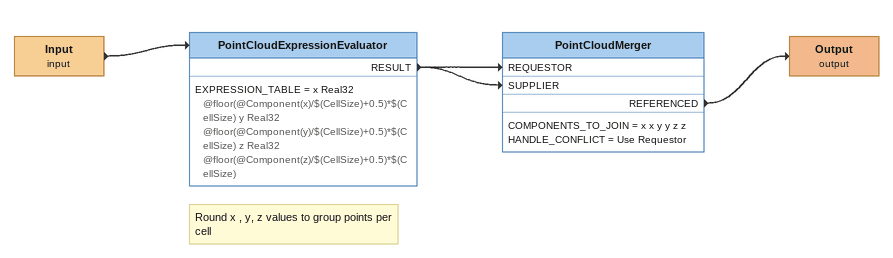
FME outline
Input (input)
    -> PointCloudExpressionEvaluator
Note: Round x , y, z values to group points per cell
PointCloudExpressionEvaluator
    EXPRESSION_TABLE = x Real32 @floor(@Component(x)/$(CellSize)+0.5)*$(CellSize) y Real32 @floor(@Component(y)/$(CellSize)+0.5)*$(CellSize) z Real32 @floor(@Component(z)/$(CellSize)+0.5)*$(CellSize)
    RESULT -> PointCloudMerger [REQUESTOR]
    RESULT -> PointCloudMerger [SUPPLIER]
PointCloudMerger
    COMPONENTS_TO_JOIN = x x y y z z
    HANDLE_CONFLICT = Use Requestor
    REFERENCED -> Output (output)
Output (output)
